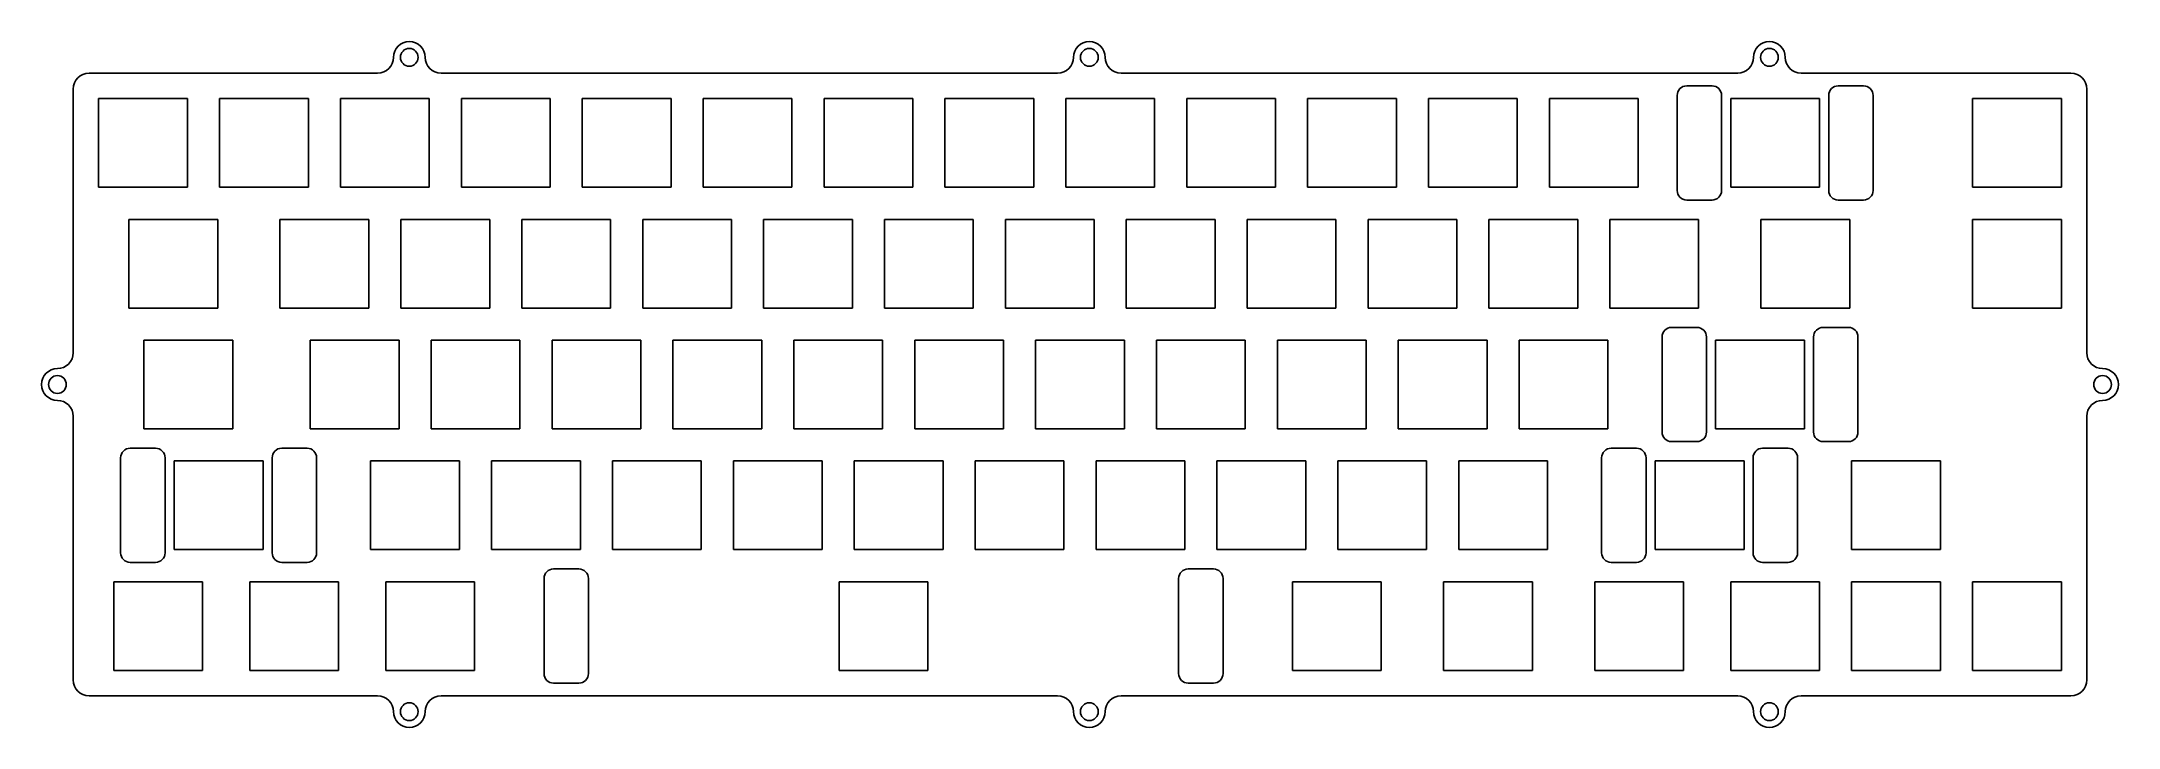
# Model space of a CAD drawing. Header units: millimetres. Extents: x -8 to 320, y -8 to 101.
import ezdxf

# ---------------------------------------------------------------- set-up
doc = ezdxf.new("R2010")
doc.units = ezdxf.units.MM

msp = doc.modelspace()

# ---------------------------------------------------------------- linework, layer by layer
at = {"color": 7, "linetype": 'Continuous'}
for p, q in [((45.45, 95.7), (0, 95.7)), ((152.6125, 95.7), (55.45, 95.7)), ((259.775, 95.7), (162.6125, 95.7)), ((312.275, 95.7), (269.775, 95.7)), ((-2.5, 93.2), (-2.5, 51.6)), ((1.5, 90.2), (1.5, 91.7)), ((1.5, 91.7), (3, 91.7)), ((14, 91.7), (3, 91.7)), ((14, 91.7), (15.5, 91.7)), ((15.5, 91.7), (15.5, 90.2)), ((20.55, 90.2), (20.55, 91.7)), ((20.55, 91.7), (22.05, 91.7)), ((33.05, 91.7), (22.05, 91.7)), ((33.05, 91.7), (34.55, 91.7)), ((34.55, 91.7), (34.55, 90.2)), ((39.6, 90.2), (39.6, 91.7)), ((39.6, 91.7), (41.1, 91.7)), ((52.1, 91.7), (41.1, 91.7)), ((52.1, 91.7), (53.6, 91.7)), ((53.6, 91.7), (53.6, 90.2)), ((58.65, 90.2), (58.65, 91.7)), ((58.65, 91.7), (60.15, 91.7)), ((71.15, 91.7), (60.15, 91.7)), ((71.15, 91.7), (72.65, 91.7)), ((72.65, 91.7), (72.65, 90.2)), ((77.7, 90.2), (77.7, 91.7)), ((77.7, 91.7), (79.2, 91.7)), ((90.2, 91.7), (79.2, 91.7)), ((90.2, 91.7), (91.7, 91.7)), ((91.7, 91.7), (91.7, 90.2)), ((96.75, 90.2), (96.75, 91.7)), ((96.75, 91.7), (98.25, 91.7)), ((109.25, 91.7), (98.25, 91.7)), ((109.25, 91.7), (110.75, 91.7)), ((110.75, 91.7), (110.75, 90.2)), ((115.8, 90.2), (115.8, 91.7)), ((115.8, 91.7), (117.3, 91.7)), ((128.3, 91.7), (117.3, 91.7)), ((128.3, 91.7), (129.8, 91.7)), ((129.8, 91.7), (129.8, 90.2)), ((134.85, 90.2), (134.85, 91.7)), ((134.85, 91.7), (136.35, 91.7)), ((147.35, 91.7), (136.35, 91.7)), ((147.35, 91.7), (148.85, 91.7)), ((148.85, 91.7), (148.85, 90.2)), ((153.9, 90.2), (153.9, 91.7)), ((153.9, 91.7), (155.4, 91.7)), ((166.4, 91.7), (155.4, 91.7)), ((166.4, 91.7), (167.9, 91.7)), ((167.9, 91.7), (167.9, 90.2)), ((172.95, 90.2), (172.95, 91.7)), ((172.95, 91.7), (174.45, 91.7)), ((185.45, 91.7), (174.45, 91.7)), ((185.45, 91.7), (186.95, 91.7)), ((186.95, 91.7), (186.95, 90.2)), ((192, 90.2), (192, 91.7)), ((192, 91.7), (193.5, 91.7)), ((204.5, 91.7), (193.5, 91.7)), ((204.5, 91.7), (206, 91.7)), ((206, 91.7), (206, 90.2)), ((211.05, 90.2), (211.05, 91.7)), ((211.05, 91.7), (212.55, 91.7)), ((223.55, 91.7), (212.55, 91.7)), ((223.55, 91.7), (225.05, 91.7)), ((225.05, 91.7), (225.05, 90.2)), ((230.1, 90.2), (230.1, 91.7)), ((230.1, 91.7), (231.6, 91.7)), ((242.6, 91.7), (231.6, 91.7)), ((242.6, 91.7), (244.1, 91.7)), ((244.1, 91.7), (244.1, 90.2)), ((250.237, 92.2), (250.237, 77.2)), ((255.737, 93.7), (251.737, 93.7)), ((257.237, 77.2), (257.237, 92.2)), ((258.675, 90.2), (258.675, 91.7)), ((258.675, 91.7), (260.175, 91.7)), ((271.175, 91.7), (260.175, 91.7)), ((271.175, 91.7), (272.675, 91.7)), ((272.675, 91.7), (272.675, 90.2)), ((274.113, 92.2), (274.113, 77.2)), ((279.613, 93.7), (275.613, 93.7)), ((281.113, 77.2), (281.113, 92.2)), ((296.775, 90.2), (296.775, 91.7)), ((296.775, 91.7), (298.275, 91.7)), ((309.275, 91.7), (298.275, 91.7)), ((309.275, 91.7), (310.775, 91.7)), ((310.775, 91.7), (310.775, 90.2)), ((314.775, 51.6), (314.775, 93.2)), ((1.5, 90.2), (1.5, 79.2)), ((15.5, 79.2), (15.5, 90.2)), ((20.55, 90.2), (20.55, 79.2)), ((34.55, 79.2), (34.55, 90.2)), ((39.6, 90.2), (39.6, 79.2)), ((53.6, 79.2), (53.6, 90.2)), ((58.65, 90.2), (58.65, 79.2)), ((72.65, 79.2), (72.65, 90.2)), ((77.7, 90.2), (77.7, 79.2)), ((91.7, 79.2), (91.7, 90.2)), ((96.75, 90.2), (96.75, 79.2)), ((110.75, 79.2), (110.75, 90.2)), ((115.8, 90.2), (115.8, 79.2)), ((129.8, 79.2), (129.8, 90.2)), ((134.85, 90.2), (134.85, 79.2)), ((148.85, 79.2), (148.85, 90.2)), ((153.9, 90.2), (153.9, 79.2)), ((167.9, 79.2), (167.9, 90.2)), ((172.95, 90.2), (172.95, 79.2)), ((186.95, 79.2), (186.95, 90.2)), ((192, 90.2), (192, 79.2)), ((206, 79.2), (206, 90.2)), ((211.05, 90.2), (211.05, 79.2)), ((225.05, 79.2), (225.05, 90.2)), ((230.1, 90.2), (230.1, 79.2)), ((244.1, 79.2), (244.1, 90.2)), ((258.675, 90.2), (258.675, 79.2)), ((272.675, 79.2), (272.675, 90.2)), ((296.775, 90.2), (296.775, 79.2)), ((310.775, 79.2), (310.775, 90.2)), ((1.5, 79.2), (1.5, 77.7)), ((15.5, 77.7), (15.5, 79.2)), ((20.55, 79.2), (20.55, 77.7)), ((34.55, 77.7), (34.55, 79.2)), ((39.6, 79.2), (39.6, 77.7)), ((53.6, 77.7), (53.6, 79.2)), ((58.65, 79.2), (58.65, 77.7)), ((72.65, 77.7), (72.65, 79.2)), ((77.7, 79.2), (77.7, 77.7)), ((91.7, 77.7), (91.7, 79.2)), ((96.75, 79.2), (96.75, 77.7)), ((110.75, 77.7), (110.75, 79.2)), ((115.8, 79.2), (115.8, 77.7)), ((129.8, 77.7), (129.8, 79.2)), ((134.85, 79.2), (134.85, 77.7)), ((148.85, 77.7), (148.85, 79.2)), ((153.9, 79.2), (153.9, 77.7)), ((167.9, 77.7), (167.9, 79.2)), ((172.95, 79.2), (172.95, 77.7)), ((186.95, 77.7), (186.95, 79.2)), ((192, 79.2), (192, 77.7)), ((206, 77.7), (206, 79.2)), ((211.05, 79.2), (211.05, 77.7)), ((225.05, 77.7), (225.05, 79.2)), ((230.1, 79.2), (230.1, 77.7)), ((244.1, 77.7), (244.1, 79.2)), ((258.675, 79.2), (258.675, 77.7)), ((272.675, 77.7), (272.675, 79.2)), ((296.775, 79.2), (296.775, 77.7)), ((310.775, 77.7), (310.775, 79.2)), ((1.5, 77.7), (3, 77.7)), ((3, 77.7), (14, 77.7)), ((14, 77.7), (15.5, 77.7)), ((20.55, 77.7), (22.05, 77.7)), ((22.05, 77.7), (33.05, 77.7)), ((33.05, 77.7), (34.55, 77.7)), ((39.6, 77.7), (41.1, 77.7)), ((41.1, 77.7), (52.1, 77.7)), ((52.1, 77.7), (53.6, 77.7)), ((58.65, 77.7), (60.15, 77.7)), ((60.15, 77.7), (71.15, 77.7)), ((71.15, 77.7), (72.65, 77.7)), ((77.7, 77.7), (79.2, 77.7)), ((79.2, 77.7), (90.2, 77.7)), ((90.2, 77.7), (91.7, 77.7)), ((96.75, 77.7), (98.25, 77.7)), ((98.25, 77.7), (109.25, 77.7)), ((109.25, 77.7), (110.75, 77.7)), ((115.8, 77.7), (117.3, 77.7)), ((117.3, 77.7), (128.3, 77.7)), ((128.3, 77.7), (129.8, 77.7)), ((134.85, 77.7), (136.35, 77.7)), ((136.35, 77.7), (147.35, 77.7)), ((147.35, 77.7), (148.85, 77.7)), ((153.9, 77.7), (155.4, 77.7)), ((155.4, 77.7), (166.4, 77.7)), ((166.4, 77.7), (167.9, 77.7)), ((172.95, 77.7), (174.45, 77.7)), ((174.45, 77.7), (185.45, 77.7)), ((185.45, 77.7), (186.95, 77.7)), ((192, 77.7), (193.5, 77.7)), ((193.5, 77.7), (204.5, 77.7)), ((204.5, 77.7), (206, 77.7)), ((211.05, 77.7), (212.55, 77.7)), ((212.55, 77.7), (223.55, 77.7)), ((223.55, 77.7), (225.05, 77.7)), ((230.1, 77.7), (231.6, 77.7)), ((231.6, 77.7), (242.6, 77.7)), ((242.6, 77.7), (244.1, 77.7)), ((251.737, 75.7), (255.737, 75.7)), ((258.675, 77.7), (260.175, 77.7)), ((260.175, 77.7), (271.175, 77.7)), ((271.175, 77.7), (272.675, 77.7)), ((275.613, 75.7), (279.613, 75.7)), ((296.775, 77.7), (298.275, 77.7)), ((298.275, 77.7), (309.275, 77.7)), ((309.275, 77.7), (310.775, 77.7)), ((6.2625, 71.15), (6.2625, 72.65)), ((6.2625, 72.65), (7.7625, 72.65)), ((18.7625, 72.65), (7.7625, 72.65)), ((18.7625, 72.65), (20.2625, 72.65)), ((20.2625, 72.65), (20.2625, 71.15)), ((30.075, 71.15), (30.075, 72.65)), ((30.075, 72.65), (31.575, 72.65)), ((42.575, 72.65), (31.575, 72.65)), ((42.575, 72.65), (44.075, 72.65)), ((44.075, 72.65), (44.075, 71.15)), ((49.125, 71.15), (49.125, 72.65)), ((49.125, 72.65), (50.625, 72.65)), ((61.625, 72.65), (50.625, 72.65)), ((61.625, 72.65), (63.125, 72.65)), ((63.125, 72.65), (63.125, 71.15)), ((68.175, 71.15), (68.175, 72.65)), ((68.175, 72.65), (69.675, 72.65)), ((80.675, 72.65), (69.675, 72.65)), ((80.675, 72.65), (82.175, 72.65)), ((82.175, 72.65), (82.175, 71.15)), ((87.225, 71.15), (87.225, 72.65)), ((87.225, 72.65), (88.725, 72.65)), ((99.725, 72.65), (88.725, 72.65)), ((99.725, 72.65), (101.225, 72.65)), ((101.225, 72.65), (101.225, 71.15)), ((106.275, 71.15), (106.275, 72.65)), ((106.275, 72.65), (107.775, 72.65)), ((118.775, 72.65), (107.775, 72.65)), ((118.775, 72.65), (120.275, 72.65)), ((120.275, 72.65), (120.275, 71.15)), ((125.325, 71.15), (125.325, 72.65)), ((125.325, 72.65), (126.825, 72.65)), ((137.825, 72.65), (126.825, 72.65)), ((137.825, 72.65), (139.325, 72.65)), ((139.325, 72.65), (139.325, 71.15)), ((144.375, 71.15), (144.375, 72.65)), ((144.375, 72.65), (145.875, 72.65)), ((156.875, 72.65), (145.875, 72.65)), ((156.875, 72.65), (158.375, 72.65)), ((158.375, 72.65), (158.375, 71.15)), ((163.425, 71.15), (163.425, 72.65)), ((163.425, 72.65), (164.925, 72.65)), ((175.925, 72.65), (164.925, 72.65)), ((175.925, 72.65), (177.425, 72.65)), ((177.425, 72.65), (177.425, 71.15)), ((182.475, 71.15), (182.475, 72.65)), ((182.475, 72.65), (183.975, 72.65)), ((194.975, 72.65), (183.975, 72.65)), ((194.975, 72.65), (196.475, 72.65)), ((196.475, 72.65), (196.475, 71.15)), ((201.525, 71.15), (201.525, 72.65)), ((201.525, 72.65), (203.025, 72.65)), ((214.025, 72.65), (203.025, 72.65)), ((214.025, 72.65), (215.525, 72.65)), ((215.525, 72.65), (215.525, 71.15)), ((220.575, 71.15), (220.575, 72.65)), ((220.575, 72.65), (222.075, 72.65)), ((233.075, 72.65), (222.075, 72.65)), ((233.075, 72.65), (234.575, 72.65)), ((234.575, 72.65), (234.575, 71.15)), ((239.625, 71.15), (239.625, 72.65)), ((239.625, 72.65), (241.125, 72.65)), ((252.125, 72.65), (241.125, 72.65)), ((252.125, 72.65), (253.625, 72.65)), ((253.625, 72.65), (253.625, 71.15)), ((263.4375, 71.15), (263.4375, 72.65)), ((263.4375, 72.65), (264.9375, 72.65)), ((275.9375, 72.65), (264.9375, 72.65)), ((275.9375, 72.65), (277.4375, 72.65)), ((277.4375, 72.65), (277.4375, 71.15)), ((296.775, 71.15), (296.775, 72.65)), ((296.775, 72.65), (298.275, 72.65)), ((309.275, 72.65), (298.275, 72.65)), ((309.275, 72.65), (310.775, 72.65)), ((310.775, 72.65), (310.775, 71.15)), ((6.2625, 71.15), (6.2625, 60.15)), ((20.2625, 60.15), (20.2625, 71.15)), ((30.075, 71.15), (30.075, 60.15)), ((44.075, 60.15), (44.075, 71.15)), ((49.125, 71.15), (49.125, 60.15)), ((63.125, 60.15), (63.125, 71.15)), ((68.175, 71.15), (68.175, 60.15)), ((82.175, 60.15), (82.175, 71.15)), ((87.225, 71.15), (87.225, 60.15)), ((101.225, 60.15), (101.225, 71.15)), ((106.275, 71.15), (106.275, 60.15)), ((120.275, 60.15), (120.275, 71.15)), ((125.325, 71.15), (125.325, 60.15)), ((139.325, 60.15), (139.325, 71.15)), ((144.375, 71.15), (144.375, 60.15)), ((158.375, 60.15), (158.375, 71.15)), ((163.425, 71.15), (163.425, 60.15)), ((177.425, 60.15), (177.425, 71.15)), ((182.475, 71.15), (182.475, 60.15)), ((196.475, 60.15), (196.475, 71.15)), ((201.525, 71.15), (201.525, 60.15)), ((215.525, 60.15), (215.525, 71.15)), ((220.575, 71.15), (220.575, 60.15)), ((234.575, 60.15), (234.575, 71.15)), ((239.625, 71.15), (239.625, 60.15)), ((253.625, 60.15), (253.625, 71.15)), ((263.4375, 71.15), (263.4375, 60.15)), ((277.4375, 60.15), (277.4375, 71.15)), ((296.775, 71.15), (296.775, 60.15)), ((310.775, 60.15), (310.775, 71.15)), ((6.2625, 60.15), (6.2625, 58.65)), ((20.2625, 58.65), (20.2625, 60.15)), ((30.075, 60.15), (30.075, 58.65)), ((44.075, 58.65), (44.075, 60.15)), ((49.125, 60.15), (49.125, 58.65)), ((63.125, 58.65), (63.125, 60.15)), ((68.175, 60.15), (68.175, 58.65)), ((82.175, 58.65), (82.175, 60.15)), ((87.225, 60.15), (87.225, 58.65)), ((101.225, 58.65), (101.225, 60.15)), ((106.275, 60.15), (106.275, 58.65)), ((120.275, 58.65), (120.275, 60.15)), ((125.325, 60.15), (125.325, 58.65)), ((139.325, 58.65), (139.325, 60.15)), ((144.375, 60.15), (144.375, 58.65)), ((158.375, 58.65), (158.375, 60.15)), ((163.425, 60.15), (163.425, 58.65)), ((177.425, 58.65), (177.425, 60.15)), ((182.475, 60.15), (182.475, 58.65)), ((196.475, 58.65), (196.475, 60.15)), ((201.525, 60.15), (201.525, 58.65)), ((215.525, 58.65), (215.525, 60.15)), ((220.575, 60.15), (220.575, 58.65)), ((234.575, 58.65), (234.575, 60.15)), ((239.625, 60.15), (239.625, 58.65)), ((253.625, 58.65), (253.625, 60.15)), ((263.4375, 60.15), (263.4375, 58.65)), ((277.4375, 58.65), (277.4375, 60.15)), ((296.775, 60.15), (296.775, 58.65)), ((310.775, 58.65), (310.775, 60.15)), ((6.2625, 58.65), (7.7625, 58.65)), ((7.7625, 58.65), (18.7625, 58.65)), ((18.7625, 58.65), (20.2625, 58.65)), ((30.075, 58.65), (31.575, 58.65)), ((31.575, 58.65), (42.575, 58.65)), ((42.575, 58.65), (44.075, 58.65)), ((49.125, 58.65), (50.625, 58.65)), ((50.625, 58.65), (61.625, 58.65)), ((61.625, 58.65), (63.125, 58.65)), ((68.175, 58.65), (69.675, 58.65)), ((69.675, 58.65), (80.675, 58.65)), ((80.675, 58.65), (82.175, 58.65)), ((87.225, 58.65), (88.725, 58.65)), ((88.725, 58.65), (99.725, 58.65)), ((99.725, 58.65), (101.225, 58.65)), ((106.275, 58.65), (107.775, 58.65)), ((107.775, 58.65), (118.775, 58.65)), ((118.775, 58.65), (120.275, 58.65)), ((125.325, 58.65), (126.825, 58.65)), ((126.825, 58.65), (137.825, 58.65)), ((137.825, 58.65), (139.325, 58.65)), ((144.375, 58.65), (145.875, 58.65)), ((145.875, 58.65), (156.875, 58.65)), ((156.875, 58.65), (158.375, 58.65)), ((163.425, 58.65), (164.925, 58.65)), ((164.925, 58.65), (175.925, 58.65)), ((175.925, 58.65), (177.425, 58.65)), ((182.475, 58.65), (183.975, 58.65)), ((183.975, 58.65), (194.975, 58.65)), ((194.975, 58.65), (196.475, 58.65)), ((201.525, 58.65), (203.025, 58.65)), ((203.025, 58.65), (214.025, 58.65)), ((214.025, 58.65), (215.525, 58.65)), ((220.575, 58.65), (222.075, 58.65)), ((222.075, 58.65), (233.075, 58.65)), ((233.075, 58.65), (234.575, 58.65)), ((239.625, 58.65), (241.125, 58.65)), ((241.125, 58.65), (252.125, 58.65)), ((252.125, 58.65), (253.625, 58.65)), ((263.4375, 58.65), (264.9375, 58.65)), ((264.9375, 58.65), (275.9375, 58.65)), ((275.9375, 58.65), (277.4375, 58.65)), ((296.775, 58.65), (298.275, 58.65)), ((298.275, 58.65), (309.275, 58.65)), ((309.275, 58.65), (310.775, 58.65)), ((8.64375, 52.1), (8.64375, 53.6)), ((8.64375, 53.6), (10.14375, 53.6)), ((21.14375, 53.6), (10.14375, 53.6)), ((21.14375, 53.6), (22.64375, 53.6)), ((22.64375, 53.6), (22.64375, 52.1)), ((34.8375, 52.1), (34.8375, 53.6)), ((34.8375, 53.6), (36.3375, 53.6)), ((47.3375, 53.6), (36.3375, 53.6)), ((47.3375, 53.6), (48.8375, 53.6)), ((48.8375, 53.6), (48.8375, 52.1)), ((53.8875, 52.1), (53.8875, 53.6)), ((53.8875, 53.6), (55.3875, 53.6)), ((66.3875, 53.6), (55.3875, 53.6)), ((66.3875, 53.6), (67.8875, 53.6)), ((67.8875, 53.6), (67.8875, 52.1)), ((72.9375, 52.1), (72.9375, 53.6)), ((72.9375, 53.6), (74.4375, 53.6)), ((85.4375, 53.6), (74.4375, 53.6)), ((85.4375, 53.6), (86.9375, 53.6)), ((86.9375, 53.6), (86.9375, 52.1)), ((91.9875, 52.1), (91.9875, 53.6)), ((91.9875, 53.6), (93.4875, 53.6)), ((104.4875, 53.6), (93.4875, 53.6)), ((104.4875, 53.6), (105.9875, 53.6)), ((105.9875, 53.6), (105.9875, 52.1)), ((111.0375, 52.1), (111.0375, 53.6)), ((111.0375, 53.6), (112.5375, 53.6)), ((123.5375, 53.6), (112.5375, 53.6)), ((123.5375, 53.6), (125.0375, 53.6)), ((125.0375, 53.6), (125.0375, 52.1)), ((130.0875, 52.1), (130.0875, 53.6)), ((130.0875, 53.6), (131.5875, 53.6)), ((142.5875, 53.6), (131.5875, 53.6)), ((142.5875, 53.6), (144.0875, 53.6)), ((144.0875, 53.6), (144.0875, 52.1)), ((149.1375, 52.1), (149.1375, 53.6)), ((149.1375, 53.6), (150.6375, 53.6)), ((161.6375, 53.6), (150.6375, 53.6)), ((161.6375, 53.6), (163.1375, 53.6)), ((163.1375, 53.6), (163.1375, 52.1)), ((168.1875, 52.1), (168.1875, 53.6)), ((168.1875, 53.6), (169.6875, 53.6)), ((180.6875, 53.6), (169.6875, 53.6)), ((180.6875, 53.6), (182.1875, 53.6)), ((182.1875, 53.6), (182.1875, 52.1)), ((187.2375, 52.1), (187.2375, 53.6)), ((187.2375, 53.6), (188.7375, 53.6)), ((199.7375, 53.6), (188.7375, 53.6)), ((199.7375, 53.6), (201.2375, 53.6)), ((201.2375, 53.6), (201.2375, 52.1)), ((206.2875, 52.1), (206.2875, 53.6)), ((206.2875, 53.6), (207.7875, 53.6)), ((218.7875, 53.6), (207.7875, 53.6)), ((218.7875, 53.6), (220.2875, 53.6)), ((220.2875, 53.6), (220.2875, 52.1)), ((225.3375, 52.1), (225.3375, 53.6)), ((225.3375, 53.6), (226.8375, 53.6)), ((237.8375, 53.6), (226.8375, 53.6)), ((237.8375, 53.6), (239.3375, 53.6)), ((239.3375, 53.6), (239.3375, 52.1)), ((247.85575, 54.1), (247.85575, 39.1)), ((253.35575, 55.6), (249.35575, 55.6)), ((254.85575, 39.1), (254.85575, 54.1)), ((256.29375, 52.1), (256.29375, 53.6)), ((256.29375, 53.6), (257.79375, 53.6)), ((268.79375, 53.6), (257.79375, 53.6)), ((268.79375, 53.6), (270.29375, 53.6)), ((270.29375, 53.6), (270.29375, 52.1)), ((271.73175, 54.1), (271.73175, 39.1)), ((277.23175, 55.6), (273.23175, 55.6)), ((278.73175, 39.1), (278.73175, 54.1)), ((8.64375, 52.1), (8.64375, 41.1)), ((22.64375, 41.1), (22.64375, 52.1)), ((34.8375, 52.1), (34.8375, 41.1)), ((48.8375, 41.1), (48.8375, 52.1)), ((53.8875, 52.1), (53.8875, 41.1)), ((67.8875, 41.1), (67.8875, 52.1)), ((72.9375, 52.1), (72.9375, 41.1)), ((86.9375, 41.1), (86.9375, 52.1)), ((91.9875, 52.1), (91.9875, 41.1)), ((105.9875, 41.1), (105.9875, 52.1)), ((111.0375, 52.1), (111.0375, 41.1)), ((125.0375, 41.1), (125.0375, 52.1)), ((130.0875, 52.1), (130.0875, 41.1)), ((144.0875, 41.1), (144.0875, 52.1)), ((149.1375, 52.1), (149.1375, 41.1)), ((163.1375, 41.1), (163.1375, 52.1)), ((168.1875, 52.1), (168.1875, 41.1)), ((182.1875, 41.1), (182.1875, 52.1)), ((187.2375, 52.1), (187.2375, 41.1)), ((201.2375, 41.1), (201.2375, 52.1)), ((206.2875, 52.1), (206.2875, 41.1)), ((220.2875, 41.1), (220.2875, 52.1)), ((225.3375, 52.1), (225.3375, 41.1)), ((239.3375, 41.1), (239.3375, 52.1)), ((256.29375, 52.1), (256.29375, 41.1)), ((270.29375, 41.1), (270.29375, 52.1)), ((-2.5, 41.6), (-2.5, 0)), ((8.64375, 41.1), (8.64375, 39.6)), ((8.64375, 39.6), (10.14375, 39.6)), ((10.14375, 39.6), (21.14375, 39.6)), ((21.14375, 39.6), (22.64375, 39.6)), ((22.64375, 39.6), (22.64375, 41.1)), ((34.8375, 41.1), (34.8375, 39.6)), ((34.8375, 39.6), (36.3375, 39.6)), ((36.3375, 39.6), (47.3375, 39.6)), ((47.3375, 39.6), (48.8375, 39.6)), ((48.8375, 39.6), (48.8375, 41.1)), ((53.8875, 41.1), (53.8875, 39.6)), ((53.8875, 39.6), (55.3875, 39.6)), ((55.3875, 39.6), (66.3875, 39.6)), ((66.3875, 39.6), (67.8875, 39.6)), ((67.8875, 39.6), (67.8875, 41.1)), ((72.9375, 41.1), (72.9375, 39.6)), ((72.9375, 39.6), (74.4375, 39.6)), ((74.4375, 39.6), (85.4375, 39.6)), ((85.4375, 39.6), (86.9375, 39.6)), ((86.9375, 39.6), (86.9375, 41.1)), ((91.9875, 41.1), (91.9875, 39.6)), ((91.9875, 39.6), (93.4875, 39.6)), ((93.4875, 39.6), (104.4875, 39.6)), ((104.4875, 39.6), (105.9875, 39.6)), ((105.9875, 39.6), (105.9875, 41.1)), ((111.0375, 41.1), (111.0375, 39.6)), ((111.0375, 39.6), (112.5375, 39.6)), ((112.5375, 39.6), (123.5375, 39.6)), ((123.5375, 39.6), (125.0375, 39.6)), ((125.0375, 39.6), (125.0375, 41.1)), ((130.0875, 41.1), (130.0875, 39.6)), ((130.0875, 39.6), (131.5875, 39.6)), ((131.5875, 39.6), (142.5875, 39.6)), ((142.5875, 39.6), (144.0875, 39.6)), ((144.0875, 39.6), (144.0875, 41.1)), ((149.1375, 41.1), (149.1375, 39.6)), ((149.1375, 39.6), (150.6375, 39.6)), ((150.6375, 39.6), (161.6375, 39.6)), ((161.6375, 39.6), (163.1375, 39.6)), ((163.1375, 39.6), (163.1375, 41.1)), ((168.1875, 41.1), (168.1875, 39.6)), ((168.1875, 39.6), (169.6875, 39.6)), ((169.6875, 39.6), (180.6875, 39.6)), ((180.6875, 39.6), (182.1875, 39.6)), ((182.1875, 39.6), (182.1875, 41.1)), ((187.2375, 41.1), (187.2375, 39.6)), ((187.2375, 39.6), (188.7375, 39.6)), ((188.7375, 39.6), (199.7375, 39.6)), ((199.7375, 39.6), (201.2375, 39.6)), ((201.2375, 39.6), (201.2375, 41.1)), ((206.2875, 41.1), (206.2875, 39.6)), ((206.2875, 39.6), (207.7875, 39.6)), ((207.7875, 39.6), (218.7875, 39.6)), ((218.7875, 39.6), (220.2875, 39.6)), ((220.2875, 39.6), (220.2875, 41.1)), ((225.3375, 41.1), (225.3375, 39.6)), ((225.3375, 39.6), (226.8375, 39.6)), ((226.8375, 39.6), (237.8375, 39.6)), ((237.8375, 39.6), (239.3375, 39.6)), ((239.3375, 39.6), (239.3375, 41.1)), ((256.29375, 41.1), (256.29375, 39.6)), ((256.29375, 39.6), (257.79375, 39.6)), ((257.79375, 39.6), (268.79375, 39.6)), ((268.79375, 39.6), (270.29375, 39.6)), ((270.29375, 39.6), (270.29375, 41.1)), ((314.775, 0), (314.775, 41.6)), ((10.46825, 36.55), (6.46825, 36.55)), ((34.34425, 36.55), (30.34425, 36.55)), ((243.83075, 36.55), (239.83075, 36.55)), ((249.35575, 37.6), (253.35575, 37.6)), ((267.70675, 36.55), (263.70675, 36.55)), ((273.23175, 37.6), (277.23175, 37.6)), ((4.96825, 35.05), (4.96825, 20.05)), ((11.96825, 20.05), (11.96825, 35.05)), ((13.40625, 33.05), (13.40625, 34.55)), ((13.40625, 34.55), (14.90625, 34.55)), ((13.40625, 33.05), (13.40625, 22.05)), ((25.90625, 34.55), (14.90625, 34.55)), ((25.90625, 34.55), (27.40625, 34.55)), ((27.40625, 34.55), (27.40625, 33.05)), ((27.40625, 22.05), (27.40625, 33.05)), ((28.84425, 35.05), (28.84425, 20.05)), ((35.84425, 20.05), (35.84425, 35.05)), ((44.3625, 33.05), (44.3625, 34.55)), ((44.3625, 34.55), (45.8625, 34.55)), ((44.3625, 33.05), (44.3625, 22.05)), ((56.8625, 34.55), (45.8625, 34.55)), ((56.8625, 34.55), (58.3625, 34.55)), ((58.3625, 34.55), (58.3625, 33.05)), ((58.3625, 22.05), (58.3625, 33.05)), ((63.4125, 33.05), (63.4125, 34.55)), ((63.4125, 34.55), (64.9125, 34.55)), ((63.4125, 33.05), (63.4125, 22.05)), ((75.9125, 34.55), (64.9125, 34.55)), ((75.9125, 34.55), (77.4125, 34.55)), ((77.4125, 34.55), (77.4125, 33.05)), ((77.4125, 22.05), (77.4125, 33.05)), ((82.4625, 33.05), (82.4625, 34.55)), ((82.4625, 34.55), (83.9625, 34.55)), ((82.4625, 33.05), (82.4625, 22.05)), ((94.9625, 34.55), (83.9625, 34.55)), ((94.9625, 34.55), (96.4625, 34.55)), ((96.4625, 34.55), (96.4625, 33.05)), ((96.4625, 22.05), (96.4625, 33.05)), ((101.5125, 33.05), (101.5125, 34.55)), ((101.5125, 34.55), (103.0125, 34.55)), ((101.5125, 33.05), (101.5125, 22.05)), ((114.0125, 34.55), (103.0125, 34.55)), ((114.0125, 34.55), (115.5125, 34.55)), ((115.5125, 34.55), (115.5125, 33.05)), ((115.5125, 22.05), (115.5125, 33.05)), ((120.5625, 33.05), (120.5625, 34.55)), ((120.5625, 34.55), (122.0625, 34.55)), ((120.5625, 33.05), (120.5625, 22.05)), ((133.0625, 34.55), (122.0625, 34.55)), ((133.0625, 34.55), (134.5625, 34.55)), ((134.5625, 34.55), (134.5625, 33.05)), ((134.5625, 22.05), (134.5625, 33.05)), ((139.6125, 33.05), (139.6125, 34.55)), ((139.6125, 34.55), (141.1125, 34.55)), ((139.6125, 33.05), (139.6125, 22.05)), ((152.1125, 34.55), (141.1125, 34.55)), ((152.1125, 34.55), (153.6125, 34.55)), ((153.6125, 34.55), (153.6125, 33.05)), ((153.6125, 22.05), (153.6125, 33.05)), ((158.6625, 33.05), (158.6625, 34.55)), ((158.6625, 34.55), (160.1625, 34.55)), ((158.6625, 33.05), (158.6625, 22.05)), ((171.1625, 34.55), (160.1625, 34.55)), ((171.1625, 34.55), (172.6625, 34.55)), ((172.6625, 34.55), (172.6625, 33.05)), ((172.6625, 22.05), (172.6625, 33.05)), ((177.7125, 33.05), (177.7125, 34.55)), ((177.7125, 34.55), (179.2125, 34.55)), ((177.7125, 33.05), (177.7125, 22.05)), ((190.2125, 34.55), (179.2125, 34.55)), ((190.2125, 34.55), (191.7125, 34.55)), ((191.7125, 34.55), (191.7125, 33.05)), ((191.7125, 22.05), (191.7125, 33.05)), ((196.7625, 33.05), (196.7625, 34.55)), ((196.7625, 34.55), (198.2625, 34.55)), ((196.7625, 33.05), (196.7625, 22.05)), ((209.2625, 34.55), (198.2625, 34.55)), ((209.2625, 34.55), (210.7625, 34.55)), ((210.7625, 34.55), (210.7625, 33.05)), ((210.7625, 22.05), (210.7625, 33.05)), ((215.8125, 33.05), (215.8125, 34.55)), ((215.8125, 34.55), (217.3125, 34.55)), ((215.8125, 33.05), (215.8125, 22.05)), ((228.3125, 34.55), (217.3125, 34.55)), ((228.3125, 34.55), (229.8125, 34.55)), ((229.8125, 34.55), (229.8125, 33.05)), ((229.8125, 22.05), (229.8125, 33.05)), ((238.33075, 35.05), (238.33075, 20.05)), ((245.33075, 20.05), (245.33075, 35.05)), ((246.76875, 33.05), (246.76875, 34.55)), ((246.76875, 34.55), (248.26875, 34.55)), ((246.76875, 33.05), (246.76875, 22.05)), ((259.26875, 34.55), (248.26875, 34.55)), ((259.26875, 34.55), (260.76875, 34.55)), ((260.76875, 34.55), (260.76875, 33.05)), ((260.76875, 22.05), (260.76875, 33.05)), ((262.20675, 35.05), (262.20675, 20.05)), ((269.20675, 20.05), (269.20675, 35.05)), ((277.725, 33.05), (277.725, 34.55)), ((277.725, 34.55), (279.225, 34.55)), ((277.725, 33.05), (277.725, 22.05)), ((290.225, 34.55), (279.225, 34.55)), ((290.225, 34.55), (291.725, 34.55)), ((291.725, 34.55), (291.725, 33.05)), ((291.725, 22.05), (291.725, 33.05)), ((13.40625, 22.05), (13.40625, 20.55)), ((13.40625, 20.55), (14.90625, 20.55)), ((14.90625, 20.55), (25.90625, 20.55)), ((25.90625, 20.55), (27.40625, 20.55)), ((27.40625, 20.55), (27.40625, 22.05)), ((44.3625, 22.05), (44.3625, 20.55)), ((44.3625, 20.55), (45.8625, 20.55)), ((45.8625, 20.55), (56.8625, 20.55)), ((56.8625, 20.55), (58.3625, 20.55)), ((58.3625, 20.55), (58.3625, 22.05)), ((63.4125, 22.05), (63.4125, 20.55)), ((63.4125, 20.55), (64.9125, 20.55)), ((64.9125, 20.55), (75.9125, 20.55)), ((75.9125, 20.55), (77.4125, 20.55)), ((77.4125, 20.55), (77.4125, 22.05)), ((82.4625, 22.05), (82.4625, 20.55)), ((82.4625, 20.55), (83.9625, 20.55)), ((83.9625, 20.55), (94.9625, 20.55)), ((94.9625, 20.55), (96.4625, 20.55)), ((96.4625, 20.55), (96.4625, 22.05)), ((101.5125, 22.05), (101.5125, 20.55)), ((101.5125, 20.55), (103.0125, 20.55)), ((103.0125, 20.55), (114.0125, 20.55)), ((114.0125, 20.55), (115.5125, 20.55)), ((115.5125, 20.55), (115.5125, 22.05)), ((120.5625, 22.05), (120.5625, 20.55)), ((120.5625, 20.55), (122.0625, 20.55)), ((122.0625, 20.55), (133.0625, 20.55)), ((133.0625, 20.55), (134.5625, 20.55)), ((134.5625, 20.55), (134.5625, 22.05)), ((139.6125, 22.05), (139.6125, 20.55)), ((139.6125, 20.55), (141.1125, 20.55)), ((141.1125, 20.55), (152.1125, 20.55)), ((152.1125, 20.55), (153.6125, 20.55)), ((153.6125, 20.55), (153.6125, 22.05)), ((158.6625, 22.05), (158.6625, 20.55)), ((158.6625, 20.55), (160.1625, 20.55)), ((160.1625, 20.55), (171.1625, 20.55)), ((171.1625, 20.55), (172.6625, 20.55)), ((172.6625, 20.55), (172.6625, 22.05)), ((177.7125, 22.05), (177.7125, 20.55)), ((177.7125, 20.55), (179.2125, 20.55)), ((179.2125, 20.55), (190.2125, 20.55)), ((190.2125, 20.55), (191.7125, 20.55)), ((191.7125, 20.55), (191.7125, 22.05)), ((196.7625, 22.05), (196.7625, 20.55)), ((196.7625, 20.55), (198.2625, 20.55)), ((198.2625, 20.55), (209.2625, 20.55)), ((209.2625, 20.55), (210.7625, 20.55)), ((210.7625, 20.55), (210.7625, 22.05)), ((215.8125, 22.05), (215.8125, 20.55)), ((215.8125, 20.55), (217.3125, 20.55)), ((217.3125, 20.55), (228.3125, 20.55)), ((228.3125, 20.55), (229.8125, 20.55)), ((229.8125, 20.55), (229.8125, 22.05)), ((246.76875, 22.05), (246.76875, 20.55)), ((246.76875, 20.55), (248.26875, 20.55)), ((248.26875, 20.55), (259.26875, 20.55)), ((259.26875, 20.55), (260.76875, 20.55)), ((260.76875, 20.55), (260.76875, 22.05)), ((277.725, 22.05), (277.725, 20.55)), ((277.725, 20.55), (279.225, 20.55)), ((279.225, 20.55), (290.225, 20.55)), ((290.225, 20.55), (291.725, 20.55)), ((291.725, 20.55), (291.725, 22.05)), ((6.46825, 18.55), (10.46825, 18.55)), ((30.34425, 18.55), (34.34425, 18.55)), ((77.18125, 17.5), (73.18125, 17.5)), ((177.18125, 17.5), (173.18125, 17.5)), ((239.83075, 18.55), (243.83075, 18.55)), ((263.70675, 18.55), (267.70675, 18.55)), ((3.88125, 14), (3.88125, 15.5)), ((3.88125, 15.5), (5.38125, 15.5)), ((3.88125, 14), (3.88125, 3)), ((16.38125, 15.5), (5.38125, 15.5)), ((16.38125, 15.5), (17.88125, 15.5)), ((17.88125, 15.5), (17.88125, 14)), ((17.88125, 3), (17.88125, 14)), ((25.3125, 14), (25.3125, 15.5)), ((25.3125, 15.5), (26.8125, 15.5)), ((25.3125, 14), (25.3125, 3)), ((37.8125, 15.5), (26.8125, 15.5)), ((37.8125, 15.5), (39.3125, 15.5)), ((39.3125, 15.5), (39.3125, 14)), ((39.3125, 3), (39.3125, 14)), ((46.74375, 14), (46.74375, 15.5)), ((46.74375, 15.5), (48.24375, 15.5)), ((46.74375, 14), (46.74375, 3)), ((59.24375, 15.5), (48.24375, 15.5)), ((59.24375, 15.5), (60.74375, 15.5)), ((60.74375, 15.5), (60.74375, 14)), ((60.74375, 3), (60.74375, 14)), ((71.68125, 16), (71.68125, 1)), ((78.68125, 1), (78.68125, 16)), ((118.18125, 14), (118.18125, 15.5)), ((118.18125, 15.5), (119.68125, 15.5)), ((118.18125, 14), (118.18125, 3)), ((130.68125, 15.5), (119.68125, 15.5)), ((130.68125, 15.5), (132.18125, 15.5)), ((132.18125, 15.5), (132.18125, 14)), ((132.18125, 3), (132.18125, 14)), ((171.68125, 16), (171.68125, 1)), ((178.68125, 1), (178.68125, 16)), ((189.61875, 14), (189.61875, 15.5)), ((189.61875, 15.5), (191.11875, 15.5)), ((189.61875, 14), (189.61875, 3)), ((202.11875, 15.5), (191.11875, 15.5)), ((202.11875, 15.5), (203.61875, 15.5)), ((203.61875, 15.5), (203.61875, 14)), ((203.61875, 3), (203.61875, 14)), ((213.43125, 14), (213.43125, 15.5)), ((213.43125, 15.5), (214.93125, 15.5)), ((213.43125, 14), (213.43125, 3)), ((225.93125, 15.5), (214.93125, 15.5)), ((225.93125, 15.5), (227.43125, 15.5)), ((227.43125, 15.5), (227.43125, 14)), ((227.43125, 3), (227.43125, 14)), ((237.24375, 14), (237.24375, 15.5)), ((237.24375, 15.5), (238.74375, 15.5)), ((237.24375, 14), (237.24375, 3)), ((249.74375, 15.5), (238.74375, 15.5)), ((249.74375, 15.5), (251.24375, 15.5)), ((251.24375, 15.5), (251.24375, 14)), ((251.24375, 3), (251.24375, 14)), ((258.675, 14), (258.675, 15.5)), ((258.675, 15.5), (260.175, 15.5)), ((258.675, 14), (258.675, 3)), ((271.175, 15.5), (260.175, 15.5)), ((271.175, 15.5), (272.675, 15.5)), ((272.675, 15.5), (272.675, 14)), ((272.675, 3), (272.675, 14)), ((277.725, 14), (277.725, 15.5)), ((277.725, 15.5), (279.225, 15.5)), ((277.725, 14), (277.725, 3)), ((290.225, 15.5), (279.225, 15.5)), ((290.225, 15.5), (291.725, 15.5)), ((291.725, 15.5), (291.725, 14)), ((291.725, 3), (291.725, 14)), ((296.775, 14), (296.775, 15.5)), ((296.775, 15.5), (298.275, 15.5)), ((296.775, 14), (296.775, 3)), ((309.275, 15.5), (298.275, 15.5)), ((309.275, 15.5), (310.775, 15.5)), ((310.775, 15.5), (310.775, 14)), ((310.775, 3), (310.775, 14)), ((3.88125, 3), (3.88125, 1.5)), ((3.88125, 1.5), (5.38125, 1.5)), ((5.38125, 1.5), (16.38125, 1.5)), ((16.38125, 1.5), (17.88125, 1.5)), ((17.88125, 1.5), (17.88125, 3)), ((25.3125, 3), (25.3125, 1.5)), ((25.3125, 1.5), (26.8125, 1.5)), ((26.8125, 1.5), (37.8125, 1.5)), ((37.8125, 1.5), (39.3125, 1.5)), ((39.3125, 1.5), (39.3125, 3)), ((46.74375, 3), (46.74375, 1.5)), ((46.74375, 1.5), (48.24375, 1.5)), ((48.24375, 1.5), (59.24375, 1.5)), ((59.24375, 1.5), (60.74375, 1.5)), ((60.74375, 1.5), (60.74375, 3)), ((118.18125, 3), (118.18125, 1.5)), ((118.18125, 1.5), (119.68125, 1.5)), ((119.68125, 1.5), (130.68125, 1.5)), ((130.68125, 1.5), (132.18125, 1.5)), ((132.18125, 1.5), (132.18125, 3)), ((189.61875, 3), (189.61875, 1.5)), ((189.61875, 1.5), (191.11875, 1.5)), ((191.11875, 1.5), (202.11875, 1.5)), ((202.11875, 1.5), (203.61875, 1.5)), ((203.61875, 1.5), (203.61875, 3)), ((213.43125, 3), (213.43125, 1.5)), ((213.43125, 1.5), (214.93125, 1.5)), ((214.93125, 1.5), (225.93125, 1.5)), ((225.93125, 1.5), (227.43125, 1.5)), ((227.43125, 1.5), (227.43125, 3)), ((237.24375, 3), (237.24375, 1.5)), ((237.24375, 1.5), (238.74375, 1.5)), ((238.74375, 1.5), (249.74375, 1.5)), ((249.74375, 1.5), (251.24375, 1.5)), ((251.24375, 1.5), (251.24375, 3)), ((258.675, 3), (258.675, 1.5)), ((258.675, 1.5), (260.175, 1.5)), ((260.175, 1.5), (271.175, 1.5)), ((271.175, 1.5), (272.675, 1.5)), ((272.675, 1.5), (272.675, 3)), ((277.725, 3), (277.725, 1.5)), ((277.725, 1.5), (279.225, 1.5)), ((279.225, 1.5), (290.225, 1.5)), ((290.225, 1.5), (291.725, 1.5)), ((291.725, 1.5), (291.725, 3)), ((296.775, 3), (296.775, 1.5)), ((296.775, 1.5), (298.275, 1.5)), ((298.275, 1.5), (309.275, 1.5)), ((309.275, 1.5), (310.775, 1.5)), ((310.775, 1.5), (310.775, 3)), ((0, -2.5), (45.45, -2.5)), ((55.45, -2.5), (152.6125, -2.5)), ((73.18125, -0.5), (77.18125, -0.5)), ((162.6125, -2.5), (259.775, -2.5)), ((173.18125, -0.5), (177.18125, -0.5)), ((269.775, -2.5), (312.275, -2.5))]:
    msp.add_line(p, q, dxfattribs=at)
for centre in [(50.45, 98.2), (157.6125, 98.2), (264.775, 98.2), (-5, 46.6), (317.275, 46.6), (50.45, -5), (157.6125, -5), (264.775, -5)]:
    msp.add_circle(centre, 1.4, dxfattribs=at)
for centre, radius, start, end in [((45.45, 98.2), 2.5, 270, 0), ((50.45, 98.2), 2.5, 360, 180), ((55.45, 98.2), 2.5, 180, 270), ((152.6125, 98.2), 2.5, 270, 360), ((157.6125, 98.2), 2.5, 0, 180), ((162.6125, 98.2), 2.5, 180, 270), ((259.775, 98.2), 2.5, 270, 0), ((264.775, 98.2), 2.5, 360, 180), ((269.775, 98.2), 2.5, 180, 270), ((0, 93.2), 2.5, 90, 180), ((312.275, 93.2), 2.5, 360, 90), ((251.737, 92.2), 1.5, 90, 180), ((255.737, 92.2), 1.5, 0, 90), ((275.613, 92.2), 1.5, 90, 180), ((279.613, 92.2), 1.5, 0, 90), ((251.737, 77.2), 1.5, 180, 270), ((255.737, 77.2), 1.5, 270, 360), ((275.613, 77.2), 1.5, 180, 270), ((279.613, 77.2), 1.5, 270, 0), ((249.35575, 54.1), 1.5, 90, 180), ((253.35575, 54.1), 1.5, 0, 90), ((273.23175, 54.1), 1.5, 90, 180), ((277.23175, 54.1), 1.5, 0, 90), ((-5, 46.6), 2.5, 90, 270), ((-5, 51.6), 2.5, 270, 0), ((317.275, 51.6), 2.5, 180, 270), ((317.275, 46.6), 2.5, 270, 90), ((-5, 41.6), 2.5, 0, 90), ((317.275, 41.6), 2.5, 90, 180), ((6.46825, 35.05), 1.5, 90, 180), ((10.46825, 35.05), 1.5, 0, 90), ((30.34425, 35.05), 1.5, 90, 180), ((34.34425, 35.05), 1.5, 0, 90), ((239.83075, 35.05), 1.5, 90, 180), ((243.83075, 35.05), 1.5, 360, 90), ((249.35575, 39.1), 1.5, 180, 270), ((253.35575, 39.1), 1.5, 270, 0), ((263.70675, 35.05), 1.5, 90, 180), ((267.70675, 35.05), 1.5, 0, 90), ((273.23175, 39.1), 1.5, 180, 270), ((277.23175, 39.1), 1.5, 270, 360), ((6.46825, 20.05), 1.5, 180, 270), ((10.46825, 20.05), 1.5, 270, 360), ((30.34425, 20.05), 1.5, 180, 270), ((34.34425, 20.05), 1.5, 270, 0), ((239.83075, 20.05), 1.5, 180, 270), ((243.83075, 20.05), 1.5, 270, 0), ((263.70675, 20.05), 1.5, 180, 270), ((267.70675, 20.05), 1.5, 270, 360), ((73.18125, 16), 1.5, 90, 180), ((77.18125, 16), 1.5, 0, 90), ((173.18125, 16), 1.5, 90, 180), ((177.18125, 16), 1.5, 360, 90), ((73.18125, 1), 1.5, 180, 270), ((77.18125, 1), 1.5, 270, 0), ((173.18125, 1), 1.5, 180, 270), ((177.18125, 1), 1.5, 270, 360), ((0, 0), 2.5, 180, 270), ((45.45, -5), 2.5, 0, 90), ((55.45, -5), 2.5, 90, 180), ((152.6125, -5), 2.5, 0, 90), ((162.6125, -5), 2.5, 90, 180), ((259.775, -5), 2.5, 0, 90), ((269.775, -5), 2.5, 90, 180), ((312.275, 0), 2.5, 270, 0), ((50.45, -5), 2.5, 180, 0), ((157.6125, -5), 2.5, 180, 0), ((264.775, -5), 2.5, 180, 0)]:
    msp.add_arc(centre, radius, start, end, dxfattribs=at)

doc.saveas('drawing.dxf')
